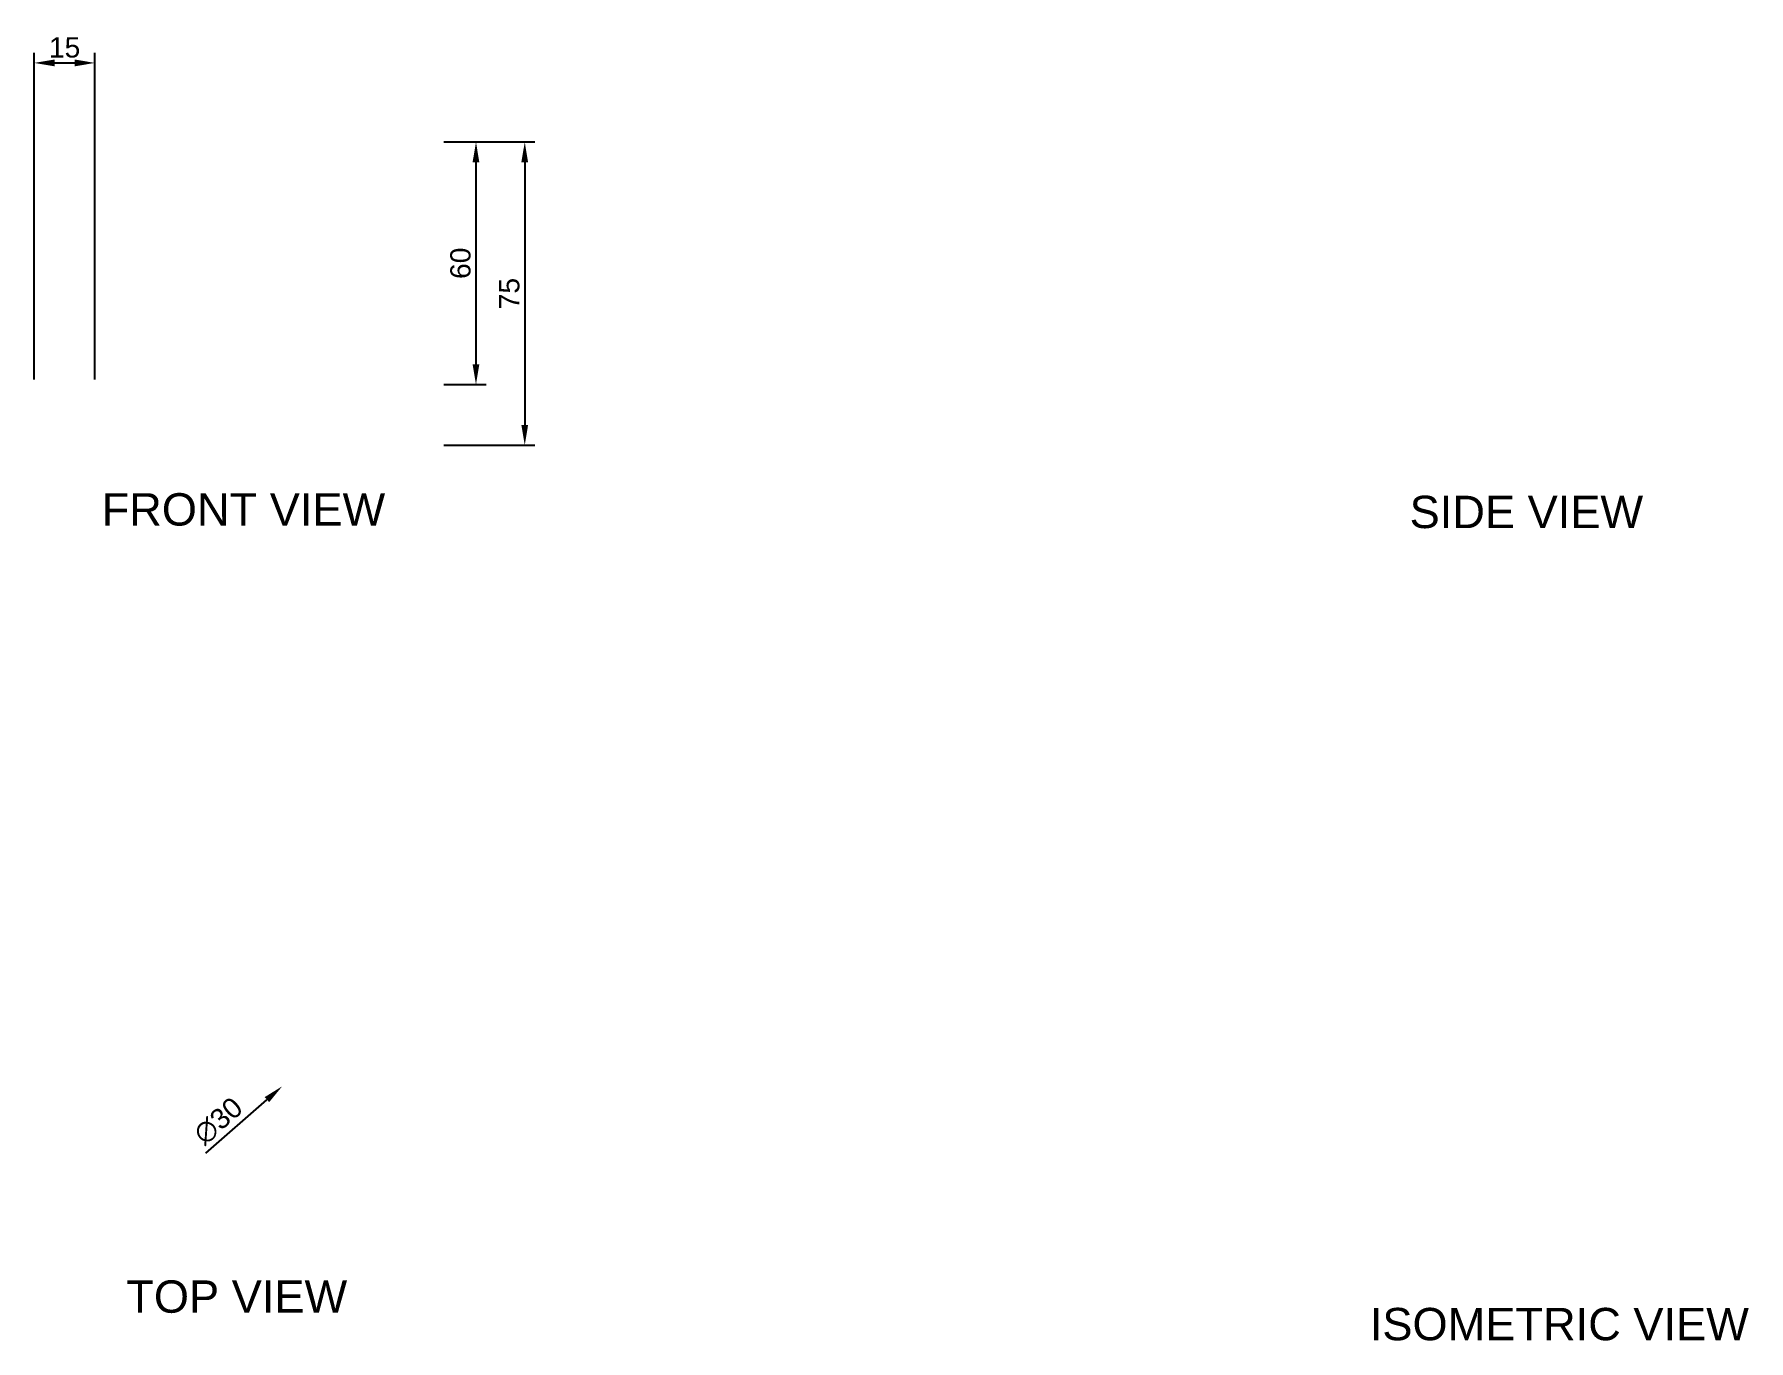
# Paper-space layout '7.6' of a CAD drawing. Header units: millimetres. Extents: x 28 to 240, y 26 to 188.
import ezdxf

# ---------------------------------------------------------------- set-up
doc = ezdxf.new("R2010")
doc.units = ezdxf.units.MM
doc.styles.get("Standard").update_dxf_attribs({"font": 'arial.ttf'})
doc.dimstyles.new('ISO-25', dxfattribs={"dimtxt": 2.5, "dimasz": 2.5, "dimexe": 1.25, "dimexo": 0.625, "dimtad": 1, "dimtxsty": 'Standard', "dimcen": 2.5, "dimadec": 0, "dimazin": 0, "dimtfac": 1, "dimtmove": 0, "dimatfit": 3, "dimfxl": 1, "dimarcsym": 0})

# ---------------------------------------------------------------- blocks, each defined once
blk = doc.blocks.new('*D11')
at = {"color": 0, "lineweight": -2, "transparency": 16777216}
for p, q in [((78.72, 174.18), (83.96, 174.18)), ((82.71, 171.68), (82.71, 146.68)), ((78.72, 144.18), (83.96, 144.18))]:
    blk.add_line(p, q, dxfattribs=at)
at = {"color": 0, "transparency": 16777216}
for points in [[(82.29, 171.68), (83.12, 171.68), (82.71, 174.18)], [(82.29, 146.68), (83.12, 146.68), (82.71, 144.18)]]:
    blk.add_solid(points, dxfattribs=at)
at = {"layer": 'Defpoints', "color": 0, "transparency": 16777216}
for p in [(78.09, 174.18), (78.09, 144.18), (82.71, 144.18)]:
    blk.add_point(p, dxfattribs=at)
at = {"color": 0, "transparency": 16777216, "insert": (80.8, 159.18), "char_height": 2.5, "attachment_point": 5, "rotation": 90}
blk.add_mtext('60', dxfattribs=at)
blk = doc.blocks.new('*D12')
at = {"color": 0, "lineweight": -2, "transparency": 16777216}
for p, q in [((78.72, 174.18), (89.99, 174.18)), ((88.74, 171.68), (88.74, 139.18)), ((78.72, 136.68), (89.99, 136.68))]:
    blk.add_line(p, q, dxfattribs=at)
at = {"color": 0, "transparency": 16777216}
for points in [[(88.32, 171.68), (89.15, 171.68), (88.74, 174.18)], [(88.32, 139.18), (89.15, 139.18), (88.74, 136.68)]]:
    blk.add_solid(points, dxfattribs=at)
at = {"layer": 'Defpoints', "color": 0, "transparency": 16777216}
for p in [(78.09, 174.18), (78.09, 136.68), (88.74, 136.68)]:
    blk.add_point(p, dxfattribs=at)
at = {"color": 0, "transparency": 16777216, "insert": (86.84, 155.43), "char_height": 2.5, "attachment_point": 5, "rotation": 90}
blk.add_mtext('75', dxfattribs=at)
blk = doc.blocks.new('*D13')
at = {"color": 0, "lineweight": -2, "transparency": 16777216}
for p, q in [((28.09, 144.81), (28.09, 185.21)), ((35.59, 144.81), (35.59, 185.21)), ((30.59, 183.96), (33.09, 183.96))]:
    blk.add_line(p, q, dxfattribs=at)
at = {"color": 0, "transparency": 16777216}
for points in [[(30.59, 184.38), (30.59, 183.54), (28.09, 183.96)], [(33.09, 184.38), (33.09, 183.54), (35.59, 183.96)]]:
    blk.add_solid(points, dxfattribs=at)
at = {"layer": 'Defpoints', "color": 0, "transparency": 16777216}
for p in [(35.59, 183.96), (28.09, 144.18), (35.59, 144.18)]:
    blk.add_point(p, dxfattribs=at)
at = {"color": 0, "transparency": 16777216, "insert": (31.84, 185.86), "char_height": 2.5, "attachment_point": 5}
blk.add_mtext('15', dxfattribs=at)
blk = doc.blocks.new('*D15')
at = {"color": 0, "lineweight": -2, "transparency": 16777216}
blk.add_line((49.29, 49.14), (56.86, 55.74), dxfattribs=at)
at = {"color": 0, "transparency": 16777216}
blk.add_solid([(56.58, 56.06), (57.13, 55.43), (58.74, 57.39)], dxfattribs=at)
at = {"layer": 'Defpoints', "color": 0, "transparency": 16777216}
for p in [(58.74, 57.39), (47.44, 47.53)]:
    blk.add_point(p, dxfattribs=at)
at = {"color": 0, "transparency": 16777216, "insert": (50.84, 53.11), "char_height": 2.5, "attachment_point": 5, "rotation": 41.1116}
blk.add_mtext('∅30', dxfattribs=at)

psp = doc.layouts.new('7.6')

# ---------------------------------------------------------------- texts
for s, p in [('FRONT VIEW', (36.4126, 126.7444)), ('SIDE VIEW', (198.158, 126.4316)), ('TOP VIEW', (39.4645, 29.3928)), ('ISOMETRIC VIEW', (193.2345, 25.9892))]:
    psp.add_text(s, height=4).set_placement(p)

# ---------------------------------------------------------------- dimensions: what is measured, and where the dimension line sits
dim = psp.add_linear_dim(base=(35.5906, 183.9591), p1=(28.0906, 144.1832), p2=(35.5906, 144.1832), dimstyle='ISO-25', override={"dimlfac": -2})
dim.commit()
dim.dimension.update_dxf_attribs({"geometry": '*D13', "text_midpoint": (31.8406, 185.8605)})
for base, p2, picture, middle in [((82.7055, 144.1832), (78.0906, 144.1832), '*D11', (80.8041, 159.1832)), ((88.7357, 136.6832), (78.0906, 136.6832), '*D12', (86.8394, 155.4332))]:
    dim = psp.add_linear_dim(base=base, p1=(78.0906, 174.1832), p2=p2, angle=90, dimstyle='ISO-25', override={"dimlfac": -2})
    dim.commit()
    dim.dimension.update_dxf_attribs({"geometry": picture, "text_midpoint": middle})
dim = psp.add_diameter_dim_2p(p1=(47.4399, 47.5257), p2=(58.7413, 57.3886), dimstyle='ISO-25', override={"dimlfac": -2})
dim.commit()
dim.dimension.update_dxf_attribs({"geometry": '*D15', "text_midpoint": (52.1327, 51.6213), "dimtype": 163})

doc.saveas('drawing.dxf')
